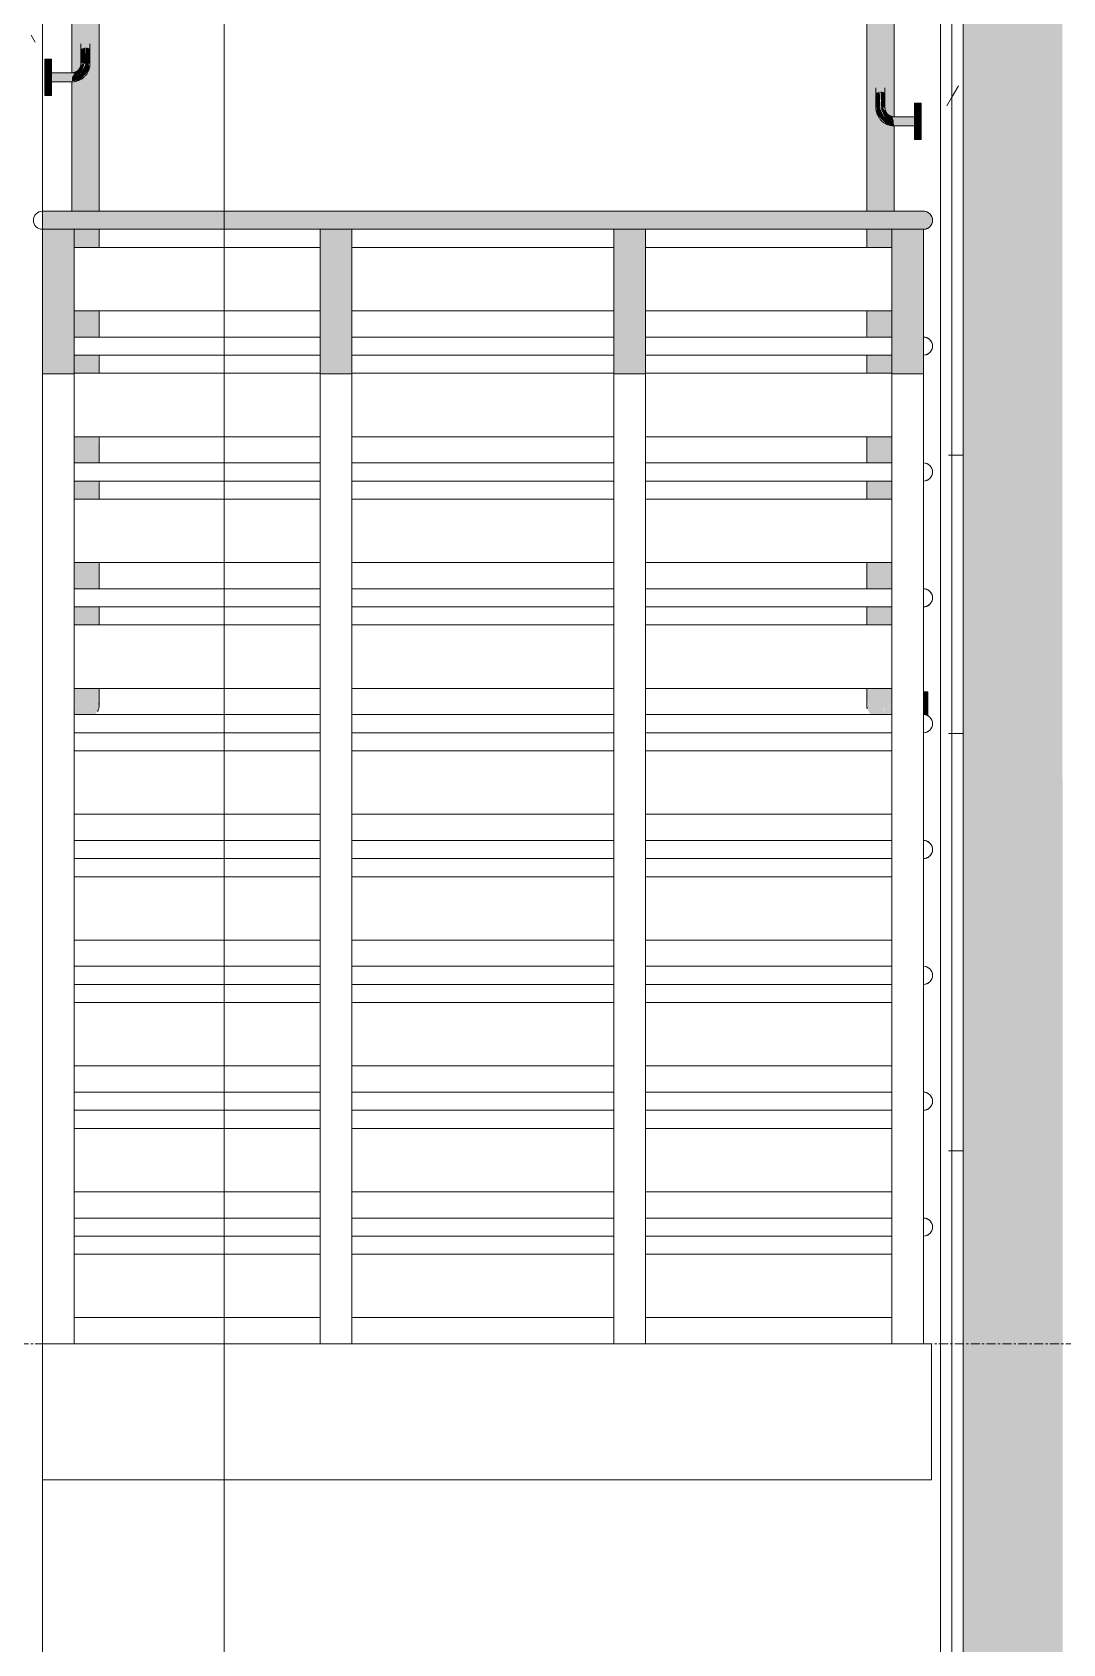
# Model space of a CAD drawing. Header units: inches. Extents: x -4168 to 1483, y -300 to 637.
# Drawn here: x -424.6 to -367.7, y 119.4 to 208.4 of the extents above; entities that cross this region are included whole.
import ezdxf

# ---------------------------------------------------------------- set-up
doc = ezdxf.new("R2010")
doc.units = ezdxf.units.IN
doc.header["$MEASUREMENT"] = 0
doc.linetypes.add('Grid Line 1_2_', pattern=[0.875, 0.5, -0.125, 0.125, -0.125])
for name, color, linetype, lineweight in [('0-3', 55, 'Continuous', 9), ('0-5', 10, 'Continuous', 5), ('A-FLOR-8', 55, 'Continuous', 9), ('A-FLOR-HRAL-1', 55, 'Continuous', 9), ('A-FLOR-HRAL-2', 7, 'Continuous', 9), ('A-FLOR-HRAL-4', 41, 'Continuous', 9), ('A-FLOR-LEVL-1', 51, 'Grid Line 1_2_', 9), ('A-WALL-5', 7, 'Continuous', 9), ('A-WALL-PATT-2', 45, 'Continuous', 9), ('G-ANNO-SYMB', 111, 'Continuous', 9), ('I-WALL-3', 7, 'Continuous', 9), ('S-STRS-1', 21, 'Continuous', 5), ('S-STRS-2', 7, 'Continuous', 9), ('S-STRS-3', 55, 'Continuous', 9)]:
    doc.layers.add(name, color=color, linetype=linetype, lineweight=lineweight)
pattern_1 = [(0, (-10964.796, 146.633), (30.72, 7.68), [1.267, -21.773, 1.267, -21.773, -122.88]), (0, (-10964.796, 146.633), (30.72, 7.68), [-46.08, 1.267, -44.813, 1.267, -21.773, -53.76]), (0, (-10964.796, 146.633), (30.72, 7.68), [-115.2, 1.267, -14.093, 1.267, -37.133]), (120, (-10953.276, 150.473), (-22.01108, 22.7643), [1.267, -21.773, 1.267, -21.773, -122.88]), (120, (-10953.276, 150.473), (-22.01108, 22.7643), [-46.08, 1.267, -44.813, 1.267, -21.773, -53.76]), (120, (-10953.276, 150.473), (-22.01108, 22.7643), [-115.2, 1.267, -14.093, 1.267, -37.133]), (240, (-10949.436, 165.833), (-8.70892, -30.4443), [1.267, -21.773, 1.267, -21.773, -122.88]), (240, (-10949.436, 165.833), (-8.70892, -30.4443), [-46.08, 1.267, -44.813, 1.267, -21.773, -53.76]), (240, (-10949.436, 165.833), (-8.70892, -30.4443), [-115.2, 1.267, -14.093, 1.267, -37.133])]

# ---------------------------------------------------------------- blocks, each defined once
blk = doc.blocks.new('Railing - Handrail - Bracket-2694468-BUILDING SECTION - EAST_WEST AT RAMP - LOOKING SOUTH')
at = {"layer": 'A-FLOR-HRAL-2'}
for points in [[(-11486.317, 206.668), (-11486.252, 206.668), (-11486.277, 207.554), (-11486.484, 207.494), (-11486.502, 207.448), (-11486.468, 206.668), (-11486.34, 206.668)], [(-11486.187, 206.668), (-11486.002, 206.668), (-11486.035, 207.513), (-11486.187, 207.553), (-11486.252, 207.556), (-11486.252, 206.668), (-11486.205, 206.668)], [(-11488.502, 205.918), (-11488.127, 205.918), (-11488.127, 206.918), (-11488.502, 206.884), (-11488.502, 206.177)], [(-11487.002, 205.918), (-11486.468, 206.146), (-11486.299, 206.668), (-11486.446, 206.642), (-11486.741, 206.242), (-11486.909, 206.122), (-11486.901, 206.083), (-11486.991, 205.936)], [(-11487.002, 205.702), (-11486.653, 205.741), (-11486.468, 205.851), (-11486.09, 206.259), (-11486.034, 206.454), (-11486.075, 206.668), (-11486.252, 206.668), (-11486.483, 206.133), (-11487.002, 205.918), (-11487.002, 205.703)], [(-11488.127, 204.918), (-11488.127, 205.918), (-11488.502, 205.918), (-11488.502, 204.918)], [(-11487.724, 205.918), (-11487.002, 205.918), (-11487.002, 206.168), (-11488.127, 206.135), (-11488.127, 205.918)], [(-11487.002, 205.668), (-11487.002, 205.918), (-11488.127, 205.918), (-11488.127, 205.668)]]:
    blk.add_hatch(color=256, dxfattribs=at).paths.add_polyline_path(points, flags=0)
at = {"layer": 'A-FLOR-HRAL-1'}
for p, q in [((-11486.502, 207.764), (-11486.502, 206.668)), ((-11486.002, 206.668), (-11486.002, 207.764)), ((-11488.127, 206.918), (-11488.502, 206.918)), ((-11488.502, 205.918), (-11488.502, 206.918)), ((-11488.127, 206.918), (-11488.127, 205.918)), ((-11488.502, 204.918), (-11488.502, 205.918)), ((-11487.002, 206.168), (-11488.127, 206.168)), ((-11488.127, 205.918), (-11488.127, 204.918)), ((-11488.127, 205.668), (-11487.002, 205.668)), ((-11488.502, 204.918), (-11488.127, 204.918))]:
    blk.add_line(p, q, dxfattribs=at)
at = {"layer": 'A-FLOR-HRAL-1', "flags": 128}
for points in [[(-11486.502, 206.668), (-11486.502, 206.648), (-11486.503, 206.628), (-11486.505, 206.609), (-11486.508, 206.589), (-11486.512, 206.569), (-11486.516, 206.55), (-11486.521, 206.53), (-11486.527, 206.511), (-11486.534, 206.492), (-11486.541, 206.474), (-11486.55, 206.455), (-11486.558, 206.438), (-11486.568, 206.42), (-11486.578, 206.403), (-11486.589, 206.386), (-11486.601, 206.37), (-11486.613, 206.354), (-11486.626, 206.339), (-11486.639, 206.324), (-11486.654, 206.31), (-11486.668, 206.296), (-11486.683, 206.283), (-11486.699, 206.271), (-11486.715, 206.259), (-11486.732, 206.248), (-11486.749, 206.237), (-11486.766, 206.227), (-11486.784, 206.218), (-11486.802, 206.21), (-11486.821, 206.202), (-11486.839, 206.196), (-11486.859, 206.189), (-11486.878, 206.184), (-11486.897, 206.179), (-11486.917, 206.176), (-11486.937, 206.173), (-11486.957, 206.17), (-11486.977, 206.169), (-11486.996, 206.168), (-11487.002, 206.168)], [(-11487.002, 205.668), (-11486.962, 205.669), (-11486.922, 205.672), (-11486.882, 205.676), (-11486.843, 205.681), (-11486.803, 205.688), (-11486.764, 205.697), (-11486.726, 205.707), (-11486.687, 205.719), (-11486.65, 205.733), (-11486.612, 205.747), (-11486.576, 205.764), (-11486.54, 205.781), (-11486.505, 205.801), (-11486.471, 205.821), (-11486.437, 205.843), (-11486.405, 205.866), (-11486.373, 205.891), (-11486.343, 205.917), (-11486.313, 205.944), (-11486.285, 205.972), (-11486.257, 206.001), (-11486.231, 206.031), (-11486.206, 206.063), (-11486.183, 206.095), (-11486.16, 206.128), (-11486.139, 206.162), (-11486.12, 206.197), (-11486.102, 206.233), (-11486.085, 206.269), (-11486.07, 206.306), (-11486.056, 206.344), (-11486.044, 206.382), (-11486.033, 206.42), (-11486.024, 206.459), (-11486.016, 206.498), (-11486.01, 206.538), (-11486.006, 206.578), (-11486.003, 206.618), (-11486.002, 206.658), (-11486.002, 206.668)]]:
    blk.add_lwpolyline(points, dxfattribs=at)
blk = doc.blocks.new('Railing - Railing-2687277-BUILDING SECTION - EAST_WEST AT RAMP - LOOKING SOUTH')
at = {"layer": 'A-FLOR-HRAL-4'}
h = blk.add_hatch(color=256, dxfattribs=at)
h.paths.add_polyline_path([(-11486.252, 171.041), (-11485.877, 171.126), (-11485.691, 171.261), (-11485.588, 171.388), (-11485.524, 171.535), (-11485.502, 171.675), (-11485.528, 172.184), (-11486.877, 172.184), (-11486.877, 171.331), (-11486.678, 171.159), (-11486.569, 171.105), (-11486.446, 171.062)], flags=0)
h.paths.add_polyline_path([(-11485.873, 175.684), (-11485.502, 175.684), (-11485.532, 176.684), (-11486.877, 176.684), (-11486.877, 175.684), (-11485.877, 175.684)], flags=0)
h.paths.add_polyline_path([(-11485.601, 177.684), (-11485.502, 177.684), (-11485.534, 179.132), (-11486.877, 179.132), (-11486.877, 177.684), (-11485.602, 177.684)], flags=0)
h.paths.add_polyline_path([(-11486.267, 182.632), (-11485.502, 182.632), (-11485.538, 183.632), (-11486.877, 183.632), (-11486.877, 182.632), (-11486.428, 182.632)], flags=0)
h.paths.add_polyline_path([(-11486.877, 184.632), (-11485.502, 184.632), (-11485.54, 186.079), (-11486.877, 186.079), (-11486.877, 186.031)], flags=0)
h.paths.add_polyline_path([(-11486.418, 189.579), (-11485.502, 189.579), (-11485.544, 190.579), (-11486.877, 190.579), (-11486.877, 189.579), (-11486.446, 189.579)], flags=0)
h.paths.add_polyline_path([(-11486.877, 191.579), (-11485.502, 191.579), (-11485.527, 193.026), (-11486.877, 193.026), (-11486.877, 192.013)], flags=0)
h.paths.add_polyline_path([(-11486.096, 196.526), (-11485.502, 196.526), (-11485.527, 197.526), (-11486.877, 197.526), (-11486.869, 196.526), (-11486.218, 196.526)], flags=0)
h.paths.add_polyline_path([(-11487.002, 206.16), (-11486.976, 205.96), (-11486.916, 206.125), (-11486.991, 206.155)], flags=0)
h.paths.add_polyline_path([(-11487.002, 198.526), (-11485.502, 198.526), (-11485.524, 239.995), (-11485.602, 239.77), (-11485.722, 239.587), (-11485.877, 239.446), (-11486.058, 239.357), (-11486.252, 239.327), (-11486.446, 239.357), (-11486.627, 239.446), (-11486.782, 239.587), (-11486.901, 239.77), (-11486.941, 239.874), (-11486.98, 239.995), (-11487.002, 239.795), (-11486.976, 206.165), (-11486.729, 206.248), (-11486.627, 206.309), (-11486.483, 206.668), (-11486.502, 206.668), (-11486.468, 207.513), (-11486.317, 207.553), (-11486.019, 207.494), (-11486.002, 207.448), (-11486.035, 206.449), (-11486.127, 206.219), (-11486.572, 205.77), (-11486.857, 205.703), (-11487.002, 205.668), (-11487.002, 203.979)], flags=0)
h = blk.add_hatch(color=256, dxfattribs=at)
h.paths.add_polyline_path([(-11485.831, 170.737), (-11485.691, 170.76), (-11485.588, 170.941), (-11485.507, 171.511), (-11485.527, 171.511), (-11485.691, 171.261), (-11485.826, 171.159), (-11485.986, 171.088), (-11486.252, 171.041), (-11486.446, 171.041), (-11486.446, 170.737), (-11485.877, 170.737)], flags=0)
h.paths.add_polyline_path([(-11486.518, 170.737), (-11486.446, 170.737), (-11486.446, 171.062), (-11486.782, 171.227), (-11486.877, 171.331), (-11486.842, 170.798), (-11486.75, 170.737), (-11486.553, 170.737)], flags=0)
blk.add_hatch(color=256, dxfattribs=at).paths.add_polyline_path([(-11486.795, 170.737), (-11486.877, 170.843), (-11486.842, 170.747), (-11486.82, 170.737)], flags=0)
at = {"layer": 'A-FLOR-HRAL-1'}
for p, q in [((-11487.002, 240.208), (-11487.002, 206.16)), ((-11485.502, 198.526), (-11485.502, 240.208)), ((-11487.002, 205.677), (-11487.002, 198.526)), ((-11485.502, 196.526), (-11485.502, 197.526)), ((-11485.502, 191.579), (-11485.502, 193.026)), ((-11485.502, 189.579), (-11485.502, 190.579)), ((-11485.502, 184.632), (-11485.502, 186.079)), ((-11485.502, 182.632), (-11485.502, 183.632)), ((-11485.502, 177.684), (-11485.502, 179.132)), ((-11485.502, 175.684), (-11485.502, 176.684)), ((-11485.502, 171.675), (-11485.502, 172.184))]:
    blk.add_line(p, q, dxfattribs=at)
at = {"layer": 'A-FLOR-HRAL-1', "flags": 128}
for points in [[(-11485.502, 171.25), (-11485.502, 171.22), (-11485.504, 171.19), (-11485.507, 171.16), (-11485.511, 171.131), (-11485.517, 171.101), (-11485.523, 171.072), (-11485.531, 171.043), (-11485.54, 171.014), (-11485.55, 170.986), (-11485.561, 170.958), (-11485.573, 170.931), (-11485.587, 170.904)], [(-11485.508, 171.348), (-11485.505, 171.318), (-11485.503, 171.288), (-11485.502, 171.258), (-11485.502, 171.25)], [(-11485.502, 171.25), (-11485.502, 171.252), (-11485.502, 171.259), (-11485.502, 171.27), (-11485.502, 171.285), (-11485.502, 171.305), (-11485.502, 171.329), (-11485.502, 171.357), (-11485.502, 171.39), (-11485.502, 171.426), (-11485.502, 171.467), (-11485.502, 171.512), (-11485.502, 171.561), (-11485.502, 171.613), (-11485.502, 171.67), (-11485.502, 171.675)]]:
    blk.add_lwpolyline(points, dxfattribs=at)
blk.add_blockref('Railing - Handrail - Bracket-2694468-BUILDING SECTION - EAST_WEST AT RAMP - LOOKING SOUTH', (0, 0))
blk = doc.blocks.new('Railing - Handrail - Bracket-2694466-BUILDING SECTION - EAST_WEST AT RAMP - LOOKING SOUTH')
at = {"layer": 'A-FLOR-HRAL-2'}
for points in [[(-11442.442, 204.237), (-11442.377, 204.237), (-11442.416, 205.121), (-11442.609, 205.063), (-11442.627, 205.016), (-11442.593, 204.237), (-11442.502, 204.237)], [(-11442.135, 204.237), (-11442.127, 204.237), (-11442.16, 205.082), (-11442.312, 205.122), (-11442.377, 205.124), (-11442.333, 204.237), (-11442.148, 204.237)], [(-11441.627, 203.27), (-11441.652, 203.497), (-11442.157, 203.707), (-11442.421, 204.237), (-11442.593, 204.237), (-11442.571, 203.939), (-11442.521, 203.808), (-11442.053, 203.337), (-11441.769, 203.271), (-11441.637, 203.27)], [(-11441.627, 203.487), (-11441.713, 203.693), (-11441.681, 203.738), (-11441.896, 203.815), (-11442.002, 203.878), (-11442.233, 204.237), (-11442.377, 204.237), (-11442.148, 203.703), (-11441.637, 203.491)], [(-11440.502, 203.487), (-11440.516, 203.737), (-11441.627, 203.703), (-11441.627, 203.487), (-11440.904, 203.487)], [(-11440.127, 203.487), (-11440.127, 204.487), (-11440.502, 204.453), (-11440.502, 203.487)], [(-11440.502, 203.237), (-11440.502, 203.487), (-11441.627, 203.487), (-11441.627, 203.237)], [(-11440.127, 202.487), (-11440.127, 203.487), (-11440.502, 203.487), (-11440.502, 202.487)]]:
    blk.add_hatch(color=256, dxfattribs=at).paths.add_polyline_path(points, flags=0)
at = {"layer": 'A-FLOR-HRAL-1'}
for p, q in [((-11442.627, 204.237), (-11442.627, 205.332)), ((-11442.127, 205.332), (-11442.127, 204.237)), ((-11441.627, 203.737), (-11440.502, 203.737)), ((-11440.502, 204.487), (-11440.127, 204.487)), ((-11440.502, 204.487), (-11440.502, 203.487)), ((-11440.127, 203.487), (-11440.127, 204.487)), ((-11440.502, 203.237), (-11441.627, 203.237)), ((-11440.502, 203.487), (-11440.502, 202.487)), ((-11440.127, 202.487), (-11440.127, 203.487)), ((-11440.127, 202.487), (-11440.502, 202.487))]:
    blk.add_line(p, q, dxfattribs=at)
at = {"layer": 'A-FLOR-HRAL-1', "flags": 128}
for points in [[(-11441.627, 203.237), (-11441.667, 203.238), (-11441.707, 203.24), (-11441.747, 203.244), (-11441.786, 203.25), (-11441.826, 203.257), (-11441.865, 203.266), (-11441.903, 203.276), (-11441.941, 203.288), (-11441.979, 203.301), (-11442.016, 203.316), (-11442.053, 203.332), (-11442.089, 203.35), (-11442.124, 203.369), (-11442.158, 203.39), (-11442.192, 203.412), (-11442.224, 203.435), (-11442.256, 203.459), (-11442.286, 203.485), (-11442.316, 203.512), (-11442.344, 203.54), (-11442.372, 203.569), (-11442.398, 203.6), (-11442.422, 203.631), (-11442.446, 203.663), (-11442.468, 203.697), (-11442.489, 203.731), (-11442.509, 203.766), (-11442.527, 203.801), (-11442.544, 203.838), (-11442.559, 203.874), (-11442.573, 203.912), (-11442.585, 203.95), (-11442.596, 203.989), (-11442.605, 204.028), (-11442.612, 204.067), (-11442.618, 204.106), (-11442.623, 204.146), (-11442.626, 204.186), (-11442.627, 204.226), (-11442.627, 204.237)], [(-11442.127, 204.237), (-11442.126, 204.217), (-11442.125, 204.197), (-11442.123, 204.177), (-11442.121, 204.157), (-11442.117, 204.138), (-11442.113, 204.118), (-11442.107, 204.099), (-11442.102, 204.08), (-11442.095, 204.061), (-11442.087, 204.042), (-11442.079, 204.024), (-11442.07, 204.006), (-11442.061, 203.988), (-11442.051, 203.971), (-11442.04, 203.955), (-11442.028, 203.938), (-11442.016, 203.922), (-11442.003, 203.907), (-11441.989, 203.892), (-11441.975, 203.878), (-11441.961, 203.865), (-11441.945, 203.851), (-11441.93, 203.839), (-11441.914, 203.827), (-11441.897, 203.816), (-11441.88, 203.806), (-11441.863, 203.796), (-11441.845, 203.787), (-11441.827, 203.778), (-11441.808, 203.771), (-11441.789, 203.764), (-11441.77, 203.758), (-11441.751, 203.752), (-11441.732, 203.748), (-11441.712, 203.744), (-11441.692, 203.741), (-11441.672, 203.739), (-11441.652, 203.737), (-11441.632, 203.737), (-11441.627, 203.737)]]:
    blk.add_lwpolyline(points, dxfattribs=at)
blk = doc.blocks.new('Railing - Handrail - Bracket-2694477-BUILDING SECTION - EAST_WEST AT RAMP - LOOKING SOUTH')
at = {"layer": 'A-FLOR-HRAL-2'}
for points in [[(-11442.461, 234.553), (-11442.377, 234.553), (-11442.416, 235.439), (-11442.609, 235.381), (-11442.627, 235.331), (-11442.593, 234.553), (-11442.475, 234.553)], [(-11442.183, 234.553), (-11442.127, 234.553), (-11442.16, 235.4), (-11442.312, 235.437), (-11442.377, 235.443), (-11442.377, 234.553), (-11442.2, 234.553)], [(-11441.627, 233.586), (-11441.652, 233.813), (-11442.16, 234.03), (-11442.377, 234.553), (-11442.593, 234.553), (-11442.554, 234.194), (-11442.475, 234.075), (-11442.086, 233.664), (-11441.808, 233.587), (-11441.647, 233.586)], [(-11441.627, 233.803), (-11441.708, 234.011), (-11441.652, 234.049), (-11441.892, 234.128), (-11442.002, 234.194), (-11442.207, 234.553), (-11442.377, 234.553), (-11442.102, 234), (-11441.647, 233.811)], [(-11441.627, 233.803), (-11440.502, 233.803), (-11440.516, 234.053), (-11441.627, 234.019), (-11441.627, 233.867)], [(-11440.127, 233.803), (-11440.127, 234.803), (-11440.502, 234.769), (-11440.502, 233.803)], [(-11440.502, 233.553), (-11440.502, 233.803), (-11441.627, 233.803), (-11441.627, 233.553)], [(-11440.127, 232.803), (-11440.127, 233.803), (-11440.502, 233.803), (-11440.502, 232.803)]]:
    blk.add_hatch(color=256, dxfattribs=at).paths.add_polyline_path(points, flags=0)
at = {"layer": 'A-FLOR-HRAL-1'}
for p, q in [((-11442.627, 234.553), (-11442.627, 235.645)), ((-11442.127, 235.645), (-11442.127, 234.553)), ((-11441.627, 234.053), (-11440.502, 234.053)), ((-11440.502, 234.803), (-11440.127, 234.803)), ((-11440.502, 234.803), (-11440.502, 233.803)), ((-11440.127, 233.803), (-11440.127, 234.803)), ((-11440.502, 233.553), (-11441.627, 233.553)), ((-11440.502, 233.803), (-11440.502, 232.803)), ((-11440.127, 232.803), (-11440.127, 233.803)), ((-11440.127, 232.803), (-11440.502, 232.803))]:
    blk.add_line(p, q, dxfattribs=at)
at = {"layer": 'A-FLOR-HRAL-1', "flags": 128}
for points in [[(-11441.627, 233.553), (-11441.667, 233.553), (-11441.707, 233.556), (-11441.747, 233.56), (-11441.786, 233.565), (-11441.826, 233.573), (-11441.865, 233.581), (-11441.903, 233.592), (-11441.941, 233.603), (-11441.979, 233.617), (-11442.016, 233.632), (-11442.053, 233.648), (-11442.089, 233.666), (-11442.124, 233.685), (-11442.158, 233.705), (-11442.192, 233.727), (-11442.224, 233.751), (-11442.256, 233.775), (-11442.286, 233.801), (-11442.316, 233.828), (-11442.344, 233.856), (-11442.372, 233.885), (-11442.398, 233.915), (-11442.422, 233.947), (-11442.446, 233.979), (-11442.468, 234.012), (-11442.489, 234.046), (-11442.509, 234.081), (-11442.527, 234.117), (-11442.544, 234.153), (-11442.559, 234.19), (-11442.573, 234.228), (-11442.585, 234.266), (-11442.596, 234.304), (-11442.605, 234.343), (-11442.612, 234.383), (-11442.618, 234.422), (-11442.623, 234.462), (-11442.626, 234.502), (-11442.627, 234.542), (-11442.627, 234.553)], [(-11442.127, 234.553), (-11442.126, 234.533), (-11442.125, 234.513), (-11442.123, 234.493), (-11442.121, 234.473), (-11442.117, 234.453), (-11442.113, 234.434), (-11442.107, 234.414), (-11442.102, 234.395), (-11442.095, 234.376), (-11442.087, 234.358), (-11442.079, 234.34), (-11442.07, 234.322), (-11442.061, 234.304), (-11442.051, 234.287), (-11442.04, 234.27), (-11442.028, 234.254), (-11442.016, 234.238), (-11442.003, 234.223), (-11441.989, 234.208), (-11441.975, 234.194), (-11441.961, 234.18), (-11441.945, 234.167), (-11441.93, 234.155), (-11441.914, 234.143), (-11441.897, 234.132), (-11441.88, 234.121), (-11441.863, 234.112), (-11441.845, 234.103), (-11441.827, 234.094), (-11441.808, 234.087), (-11441.789, 234.08), (-11441.77, 234.074), (-11441.751, 234.068), (-11441.732, 234.064), (-11441.712, 234.06), (-11441.692, 234.057), (-11441.672, 234.055), (-11441.652, 234.053), (-11441.632, 234.053), (-11441.627, 234.053)]]:
    blk.add_lwpolyline(points, dxfattribs=at)
blk = doc.blocks.new('Railing - Railing-2658753-BUILDING SECTION - EAST_WEST AT RAMP - LOOKING SOUTH')
at = {"layer": 'A-FLOR-HRAL-4'}
for points in [[(-11442.467, 239.327), (-11442.183, 239.357), (-11442.002, 239.446), (-11441.847, 239.587), (-11441.727, 239.77), (-11441.652, 239.984), (-11441.649, 239.995), (-11441.649, 240.42), (-11441.713, 240.62), (-11441.816, 240.796), (-11441.951, 240.938), (-11442.111, 241.037), (-11442.286, 241.088), (-11442.467, 241.088), (-11442.643, 241.037), (-11442.803, 240.938), (-11442.938, 240.796), (-11443.101, 240.432), (-11443.105, 240.42), (-11443.105, 239.995), (-11443.026, 239.77), (-11442.907, 239.587), (-11442.752, 239.446), (-11442.571, 239.357)], [(-11439.752, 171.25), (-11439.752, 172), (-11440.002, 171.974), (-11440.002, 171.25)], [(-11439.752, 170.65), (-11439.752, 171.25), (-11440.002, 171.25), (-11440.002, 170.737), (-11439.842, 170.702)], [(-11441.824, 170.737), (-11441.752, 170.766), (-11441.793, 170.79), (-11441.833, 170.737)]]:
    blk.add_hatch(color=256, dxfattribs=at).paths.add_polyline_path(points, flags=0)
h = blk.add_hatch(color=256, dxfattribs=at)
h.paths.add_polyline_path([(-11442.377, 171.041), (-11442.002, 171.126), (-11441.752, 171.331), (-11441.752, 172.184), (-11443.127, 172.184), (-11443.101, 171.511), (-11442.938, 171.261), (-11442.803, 171.159), (-11442.752, 171.126), (-11442.571, 171.062)], flags=0)
h.paths.add_polyline_path([(-11442.938, 175.684), (-11441.752, 175.684), (-11441.752, 176.684), (-11443.127, 176.684), (-11443.098, 175.684), (-11443.021, 175.684)], flags=0)
h.paths.add_polyline_path([(-11442.377, 177.684), (-11441.752, 177.684), (-11441.752, 179.132), (-11443.127, 179.132), (-11443.096, 177.684), (-11442.386, 177.684)], flags=0)
h.paths.add_polyline_path([(-11441.752, 182.632), (-11441.752, 183.632), (-11443.127, 183.632), (-11443.092, 182.632), (-11441.816, 182.632)], flags=0)
h.paths.add_polyline_path([(-11441.752, 184.632), (-11441.752, 186.079), (-11443.127, 186.079), (-11443.09, 184.632), (-11441.816, 184.632)], flags=0)
h.paths.add_polyline_path([(-11442.352, 189.579), (-11441.752, 189.579), (-11441.752, 190.579), (-11443.127, 190.579), (-11443.085, 189.579), (-11442.377, 189.579)], flags=0)
h.paths.add_polyline_path([(-11443.031, 191.579), (-11441.752, 191.579), (-11441.755, 193.026), (-11443.127, 193.026), (-11443.084, 191.579), (-11443.041, 191.579)], flags=0)
h.paths.add_polyline_path([(-11442.042, 196.526), (-11441.752, 196.526), (-11441.761, 197.526), (-11443.127, 197.526), (-11443.101, 196.526), (-11442.156, 196.526)], flags=0)
h.paths.add_polyline_path([(-11441.627, 203.728), (-11441.727, 203.652), (-11441.627, 203.552), (-11441.627, 203.703)], flags=0)
h.paths.add_polyline_path([(-11441.627, 234.044), (-11441.727, 233.968), (-11441.627, 233.867), (-11441.627, 234.019)], flags=0)
h.paths.add_polyline_path([(-11442.529, 198.526), (-11441.627, 198.526), (-11441.652, 203.27), (-11441.978, 203.311), (-11442.149, 203.409), (-11442.539, 203.827), (-11442.595, 204.022), (-11442.554, 205.103), (-11442.312, 205.122), (-11442.147, 205.065), (-11442.127, 205.016), (-11442.16, 204.237), (-11442.183, 204.211), (-11441.888, 203.811), (-11441.627, 203.737), (-11441.652, 233.586), (-11441.955, 233.618), (-11442.117, 233.694), (-11442.539, 234.143), (-11442.595, 234.338), (-11442.554, 235.421), (-11442.281, 235.431), (-11442.16, 235.4), (-11442.127, 235.331), (-11442.16, 234.553), (-11442.183, 234.526), (-11441.888, 234.126), (-11441.627, 234.053), (-11441.649, 239.995), (-11441.727, 239.77), (-11441.847, 239.587), (-11442.002, 239.446), (-11442.207, 239.35), (-11442.377, 239.327), (-11442.571, 239.357), (-11442.752, 239.446), (-11442.907, 239.587), (-11443.026, 239.77), (-11443.066, 239.874), (-11443.105, 239.995), (-11443.127, 239.795), (-11443.101, 198.526), (-11442.539, 198.526)], flags=0)
h = blk.add_hatch(color=256, dxfattribs=at)
h.paths.add_polyline_path([(-11442.467, 170.737), (-11442.183, 170.737), (-11442.207, 171.06), (-11442.571, 171.041), (-11442.571, 170.737), (-11442.495, 170.737)], flags=0)
h.paths.add_polyline_path([(-11442.752, 170.737), (-11442.571, 170.737), (-11442.571, 171.062), (-11442.752, 171.126), (-11442.752, 171.062)], flags=0)
h.paths.add_polyline_path([(-11442.82, 170.737), (-11442.752, 170.737), (-11442.752, 171.126), (-11442.967, 171.293), (-11443.066, 171.438), (-11443.101, 171.511), (-11443.066, 170.97), (-11442.938, 170.76), (-11442.886, 170.737), (-11442.828, 170.737)], flags=0)
h.paths.add_polyline_path([(-11442.183, 170.737), (-11441.811, 170.766), (-11441.752, 170.913), (-11441.787, 171.292), (-11441.951, 171.159), (-11442.149, 171.074), (-11442.183, 171.062)], flags=0)
at = {"layer": 'A-FLOR-HRAL-1'}
for p, q in [((-11443.127, 240.208), (-11443.127, 198.526)), ((-11441.627, 234.044), (-11441.627, 240.208)), ((-11441.627, 203.728), (-11441.627, 233.561)), ((-11441.627, 198.526), (-11441.627, 203.245)), ((-11443.127, 197.526), (-11443.127, 196.526)), ((-11443.127, 193.026), (-11443.127, 191.579)), ((-11443.127, 190.579), (-11443.127, 189.579)), ((-11443.127, 186.079), (-11443.127, 184.632)), ((-11443.127, 183.632), (-11443.127, 182.632)), ((-11443.127, 179.132), (-11443.127, 177.684)), ((-11443.127, 176.684), (-11443.127, 175.684)), ((-11443.127, 172.184), (-11443.127, 171.675)), ((-11439.752, 172), (-11440.002, 172)), ((-11439.752, 172), (-11439.752, 171.25)), ((-11439.752, 171.25), (-11439.752, 170.645))]:
    blk.add_line(p, q, dxfattribs=at)
at = {"layer": 'A-FLOR-HRAL-1', "flags": 128}
for points in [[(-11443.127, 171.675), (-11443.127, 171.618), (-11443.127, 171.565), (-11443.127, 171.516), (-11443.127, 171.471), (-11443.127, 171.43), (-11443.127, 171.392), (-11443.127, 171.36), (-11443.127, 171.331), (-11443.127, 171.307), (-11443.127, 171.287), (-11443.127, 171.271), (-11443.127, 171.26), (-11443.127, 171.253), (-11443.127, 171.25)], [(-11443.127, 171.25), (-11443.126, 171.28), (-11443.124, 171.31), (-11443.122, 171.34)], [(-11443.103, 171.064), (-11443.11, 171.093), (-11443.116, 171.123), (-11443.12, 171.152), (-11443.124, 171.182), (-11443.126, 171.212), (-11443.127, 171.242), (-11443.127, 171.25)]]:
    blk.add_lwpolyline(points, dxfattribs=at)
at = {"layer": 'A-FLOR-HRAL-2', "flags": 128}
for points in [[(-11441.627, 240.208), (-11441.649, 240.42), (-11441.713, 240.62), (-11441.816, 240.796), (-11441.951, 240.938), (-11442.111, 241.037), (-11442.286, 241.088), (-11442.467, 241.088), (-11442.643, 241.037), (-11442.803, 240.938), (-11442.938, 240.796), (-11443.041, 240.62), (-11443.105, 240.42), (-11443.127, 240.208)], [(-11443.127, 240.208), (-11443.105, 239.995), (-11443.041, 239.795), (-11442.938, 239.619), (-11442.803, 239.478), (-11442.643, 239.378), (-11442.467, 239.327), (-11442.286, 239.327), (-11442.111, 239.378), (-11441.951, 239.478), (-11441.816, 239.619), (-11441.713, 239.795), (-11441.649, 239.995), (-11441.627, 240.208)]]:
    blk.add_lwpolyline(points, dxfattribs=at)
for name in ['Railing - Handrail - Bracket-2694477-BUILDING SECTION - EAST_WEST AT RAMP - LOOKING SOUTH', 'Railing - Handrail - Bracket-2694466-BUILDING SECTION - EAST_WEST AT RAMP - LOOKING SOUTH']:
    blk.add_blockref(name, (0, 0))
blk = doc.blocks.new('CTR - 1st Phase -Stairs _ Elevators_rvt-2-BUILDING SECTION - EAST_WEST AT RAMP - LOOKING SOUTH')
at = {"layer": 'A-WALL-PATT-2'}
h = blk.add_hatch(dxfattribs=at)
h.set_pattern_fill('FP_24', color=256, style=0, pattern_type=2)
h.set_pattern_definition(pattern_1)
h.paths.add_polyline_path([(-11488.627, 0), (-11488.627, 399.752), (-11489.252, 399.752), (-11489.252, 0)], flags=0)
h = blk.add_hatch(dxfattribs=at)
h.set_pattern_fill('FP_24', color=256, style=0, pattern_type=2)
h.set_pattern_definition(pattern_1)
h.paths.add_polyline_path([(-11438.439, -3), (-11438.439, 399.752), (-11439.064, 399.752), (-11439.064, -3), (-11438.989, -3)], flags=0)
h = blk.add_hatch(dxfattribs=at)
h.set_pattern_fill('FP_24', color=256, style=0, pattern_type=2)
h.set_pattern_definition(pattern_1)
h.paths.add_polyline_path([(-11438.439, -3), (-11437.814, -3), (-11437.814, 399.752), (-11438.439, 399.752), (-11438.439, 0)], flags=0)
h = blk.add_hatch(dxfattribs=at)
h.set_pattern_fill('FP_20', color=256, style=0, pattern_type=2)
h.set_pattern_definition([(161.57, (-10964.316, 147.113), (-3.8399538, -1.54e-05), [0, -27.322, 3.034, 0]), (18.43, (-10965.276, 147.113), (-3.8399538, 1.54e-05), [0, -27.322, 3.034, 0]), (108.43, (-10964.316, 147.113), (1.919622, -9.6005246), [9.106, -21.25]), (71.57, (-10965.276, 147.113), (1.919622, 9.6005246), [9.106, -21.25])])
h.paths.add_polyline_path([(-11437.814, -3), (-11432.314, -3), (-11432.349, 399.752), (-11437.814, 399.752), (-11437.814, 0)], flags=0)
at = {"layer": 'S-STRS-1'}
for points in [[(-11471.781, 197.526), (-11440.002, 197.526), (-11439.648, 197.673), (-11439.502, 198.026), (-11439.648, 198.38), (-11440.002, 198.526), (-11488.627, 198.526), (-11488.627, 197.526)], [(-11486.877, 189.547), (-11486.877, 197.526), (-11488.627, 197.526), (-11488.627, 189.547)], [(-11471.781, 189.547), (-11471.544, 189.579), (-11471.544, 197.526), (-11473.294, 197.526), (-11473.294, 189.547)], [(-11457.085, 189.547), (-11455.335, 189.579), (-11455.335, 197.526), (-11457.085, 197.526), (-11457.085, 189.579)], [(-11440.002, 189.547), (-11440.002, 197.526), (-11441.752, 197.526), (-11441.752, 189.547)]]:
    blk.add_hatch(color=256, dxfattribs=at).paths.add_polyline_path(points, flags=0)
at = {"layer": 'A-FLOR-8'}
for p, q in [((-11486.877, 136), (-11473.294, 136)), ((-11471.544, 136), (-11457.085, 136)), ((-11455.335, 136), (-11441.752, 136)), ((-11440.002, 136), (-11439.564, 136)), ((-11439.564, 136), (-11439.564, 128.5)), ((-11439.564, 128.5), (-11488.627, 128.5))]:
    blk.add_line(p, q, dxfattribs=at)
at = {"layer": 'A-WALL-5'}
for p, q in [((-11438.439, 399.752), (-11438.439, -3)), ((-11437.814, 399.752), (-11437.814, -3))]:
    blk.add_line(p, q, dxfattribs=at)
at = {"layer": 'I-WALL-3'}
for p, q in [((-11488.627, 0), (-11488.627, 399.752)), ((-11439.064, 399.752), (-11439.064, -3))]:
    blk.add_line(p, q, dxfattribs=at)
at = {"layer": 'S-STRS-2'}
for p, q in [((-11440.002, 198.526), (-11488.627, 198.526)), ((-11486.877, 197.526), (-11488.627, 197.526)), ((-11488.627, 197.526), (-11488.627, 189.547)), ((-11488.627, 197.526), (-11440.002, 197.526)), ((-11486.877, 189.547), (-11486.877, 197.526)), ((-11471.544, 197.526), (-11473.294, 197.526)), ((-11473.294, 197.526), (-11473.294, 189.547)), ((-11471.544, 189.547), (-11471.544, 197.526)), ((-11455.335, 197.526), (-11457.085, 197.526)), ((-11457.085, 197.526), (-11457.085, 189.547)), ((-11455.335, 189.547), (-11455.335, 197.526)), ((-11440.002, 197.526), (-11441.752, 197.526)), ((-11441.752, 197.526), (-11441.752, 189.547)), ((-11440.002, 189.547), (-11440.002, 197.526)), ((-11488.627, 189.547), (-11486.877, 189.547)), ((-11473.294, 189.547), (-11471.544, 189.547)), ((-11457.085, 189.547), (-11455.335, 189.547)), ((-11441.752, 189.547), (-11440.002, 189.547))]:
    blk.add_line(p, q, dxfattribs=at)
for centre, start, end in [((-11488.627, 198.026), 90, 270), ((-11440.002, 198.026), 270, 90)]:
    blk.add_arc(centre, 0.5, start, end, dxfattribs=at)
at = {"layer": 'S-STRS-3'}
for p, q in [((-11486.877, 196.526), (-11473.294, 196.526)), ((-11471.544, 196.526), (-11457.085, 196.526)), ((-11455.335, 196.526), (-11441.752, 196.526)), ((-11473.294, 193.026), (-11486.877, 193.026)), ((-11457.085, 193.026), (-11471.544, 193.026)), ((-11441.752, 193.026), (-11455.335, 193.026)), ((-11486.877, 191.579), (-11473.294, 191.579)), ((-11471.544, 191.579), (-11457.085, 191.579)), ((-11455.335, 191.579), (-11441.752, 191.579)), ((-11473.294, 190.579), (-11486.877, 190.579)), ((-11457.085, 190.579), (-11471.544, 190.579)), ((-11441.752, 190.579), (-11455.335, 190.579)), ((-11486.877, 189.579), (-11473.294, 189.579)), ((-11486.877, 189.547), (-11486.877, 136)), ((-11473.294, 189.547), (-11473.294, 136)), ((-11471.544, 189.579), (-11457.085, 189.579)), ((-11471.544, 136), (-11471.544, 189.547)), ((-11457.085, 189.547), (-11457.085, 136)), ((-11455.335, 189.579), (-11441.752, 189.579)), ((-11455.335, 136), (-11455.335, 189.547)), ((-11441.752, 189.547), (-11441.752, 136)), ((-11440.002, 183.926), (-11440.002, 189.547)), ((-11473.294, 186.079), (-11486.877, 186.079)), ((-11457.085, 186.079), (-11471.544, 186.079)), ((-11441.752, 186.079), (-11455.335, 186.079)), ((-11486.877, 184.632), (-11473.294, 184.632)), ((-11471.544, 184.632), (-11457.085, 184.632)), ((-11455.335, 184.632), (-11441.752, 184.632)), ((-11473.294, 183.632), (-11486.877, 183.632)), ((-11457.085, 183.632), (-11471.544, 183.632)), ((-11441.752, 183.632), (-11455.335, 183.632)), ((-11440.002, 176.979), (-11440.002, 183.926)), ((-11486.877, 182.632), (-11473.294, 182.632)), ((-11471.544, 182.632), (-11457.085, 182.632)), ((-11455.335, 182.632), (-11441.752, 182.632)), ((-11473.294, 179.132), (-11486.877, 179.132)), ((-11457.085, 179.132), (-11471.544, 179.132)), ((-11441.752, 179.132), (-11455.335, 179.132)), ((-11486.877, 177.684), (-11473.294, 177.684)), ((-11471.544, 177.684), (-11457.085, 177.684)), ((-11455.335, 177.684), (-11441.752, 177.684)), ((-11473.294, 176.684), (-11486.877, 176.684)), ((-11457.085, 176.684), (-11471.544, 176.684)), ((-11441.752, 176.684), (-11455.335, 176.684)), ((-11440.002, 170.031), (-11440.002, 176.979)), ((-11486.877, 175.684), (-11473.294, 175.684)), ((-11471.544, 175.684), (-11457.085, 175.684)), ((-11455.335, 175.684), (-11441.752, 175.684)), ((-11473.294, 172.184), (-11486.877, 172.184)), ((-11457.085, 172.184), (-11471.544, 172.184)), ((-11441.752, 172.184), (-11455.335, 172.184)), ((-11486.877, 170.737), (-11473.294, 170.737)), ((-11471.544, 170.737), (-11457.085, 170.737)), ((-11455.335, 170.737), (-11441.752, 170.737)), ((-11440.002, 163.084), (-11440.002, 170.031)), ((-11473.294, 169.737), (-11486.877, 169.737)), ((-11457.085, 169.737), (-11471.544, 169.737)), ((-11441.752, 169.737), (-11455.335, 169.737)), ((-11486.877, 168.737), (-11473.294, 168.737)), ((-11471.544, 168.737), (-11457.085, 168.737)), ((-11455.335, 168.737), (-11441.752, 168.737)), ((-11473.294, 165.237), (-11486.877, 165.237)), ((-11457.085, 165.237), (-11471.544, 165.237)), ((-11441.752, 165.237), (-11455.335, 165.237)), ((-11486.877, 163.789), (-11473.294, 163.789)), ((-11471.544, 163.789), (-11457.085, 163.789)), ((-11455.335, 163.789), (-11441.752, 163.789)), ((-11440.002, 156.137), (-11440.002, 163.084)), ((-11473.294, 162.789), (-11486.877, 162.789)), ((-11457.085, 162.789), (-11471.544, 162.789)), ((-11441.752, 162.789), (-11455.335, 162.789)), ((-11486.877, 161.789), (-11473.294, 161.789)), ((-11471.544, 161.789), (-11457.085, 161.789)), ((-11455.335, 161.789), (-11441.752, 161.789)), ((-11473.294, 158.289), (-11486.877, 158.289)), ((-11457.085, 158.289), (-11471.544, 158.289)), ((-11441.752, 158.289), (-11455.335, 158.289)), ((-11486.877, 156.842), (-11473.294, 156.842)), ((-11471.544, 156.842), (-11457.085, 156.842)), ((-11455.335, 156.842), (-11441.752, 156.842)), ((-11473.294, 155.842), (-11486.877, 155.842)), ((-11457.085, 155.842), (-11471.544, 155.842)), ((-11441.752, 155.842), (-11455.335, 155.842)), ((-11440.002, 149.189), (-11440.002, 156.137)), ((-11486.877, 154.842), (-11473.294, 154.842)), ((-11471.544, 154.842), (-11457.085, 154.842)), ((-11455.335, 154.842), (-11441.752, 154.842)), ((-11473.294, 151.342), (-11486.877, 151.342)), ((-11457.085, 151.342), (-11471.544, 151.342)), ((-11441.752, 151.342), (-11455.335, 151.342)), ((-11486.877, 149.895), (-11473.294, 149.895)), ((-11471.544, 149.895), (-11457.085, 149.895)), ((-11455.335, 149.895), (-11441.752, 149.895)), ((-11473.294, 148.895), (-11486.877, 148.895)), ((-11457.085, 148.895), (-11471.544, 148.895)), ((-11441.752, 148.895), (-11455.335, 148.895)), ((-11440.002, 142.242), (-11440.002, 149.189)), ((-11486.877, 147.895), (-11473.294, 147.895)), ((-11471.544, 147.895), (-11457.085, 147.895)), ((-11455.335, 147.895), (-11441.752, 147.895)), ((-11473.294, 144.395), (-11486.877, 144.395)), ((-11457.085, 144.395), (-11471.544, 144.395)), ((-11441.752, 144.395), (-11455.335, 144.395)), ((-11486.877, 142.947), (-11473.294, 142.947)), ((-11471.544, 142.947), (-11457.085, 142.947)), ((-11455.335, 142.947), (-11441.752, 142.947)), ((-11473.294, 141.947), (-11486.877, 141.947)), ((-11457.085, 141.947), (-11471.544, 141.947)), ((-11441.752, 141.947), (-11455.335, 141.947)), ((-11440.002, 136), (-11440.002, 142.242)), ((-11486.877, 140.947), (-11473.294, 140.947)), ((-11471.544, 140.947), (-11457.085, 140.947)), ((-11455.335, 140.947), (-11441.752, 140.947)), ((-11473.294, 137.447), (-11486.877, 137.447)), ((-11457.085, 137.447), (-11471.544, 137.447)), ((-11441.752, 137.447), (-11455.335, 137.447)), ((-11486.877, 136), (-11488.627, 136)), ((-11471.544, 136), (-11473.294, 136)), ((-11455.335, 136), (-11457.085, 136)), ((-11440.002, 136), (-11441.752, 136))]:
    blk.add_line(p, q, dxfattribs=at)
for centre in [(-11440.002, 191.079), (-11440.002, 184.132), (-11440.002, 177.184), (-11440.002, 170.237), (-11440.002, 163.289), (-11440.002, 156.342), (-11440.002, 149.395), (-11440.002, 142.447)]:
    blk.add_arc(centre, 0.5, 270, 90, dxfattribs=at)
for points, knots in [([(-11440.002, 198.526), (-11439.957, 198.526), (-11439.893, 198.518), (-11439.81, 198.49), (-11439.761, 198.465), (-11439.724, 198.442), (-11439.688, 198.417), (-11439.655, 198.388), (-11439.626, 198.356), (-11439.598, 198.322), (-11439.568, 198.277), (-11439.539, 198.218), (-11439.51, 198.135), (-11439.502, 198.07), (-11439.502, 198.026)], [0, 0, 0, 0, 0.0833333, 0.125, 0.1666667, 0.1875, 0.2083333, 0.25, 0.2708333, 0.2916667, 0.3333333, 0.375, 0.4166667, 0.5, 0.5, 0.5, 0.5]), ([(-11439.503, 197.996), (-11439.505, 197.962), (-11439.514, 197.908), (-11439.539, 197.834), (-11439.568, 197.776), (-11439.598, 197.73), (-11439.626, 197.696), (-11439.655, 197.665), (-11439.697, 197.629), (-11439.742, 197.598), (-11439.78, 197.578), (-11439.82, 197.56), (-11439.893, 197.535), (-11439.957, 197.526), (-11440.002, 197.526)], [0.5194438, 0.5194438, 0.5194438, 0.5194438, 0.5833333, 0.625, 0.6666667, 0.7083333, 0.7291667, 0.75, 0.7916667, 0.8333333, 0.8541667, 0.875, 0.9166667, 1, 1, 1, 1]), ([(-11439.872, 191.562), (-11439.852, 191.556), (-11439.81, 191.542), (-11439.761, 191.518), (-11439.724, 191.495), (-11439.688, 191.47), (-11439.655, 191.441), (-11439.626, 191.409), (-11439.598, 191.375), (-11439.568, 191.33), (-11439.539, 191.271), (-11439.525, 191.229), (-11439.519, 191.208)], [0.0833333, 0.0833333, 0.0833333, 0.0833333, 0.125, 0.1666667, 0.1875, 0.2083333, 0.25, 0.2708333, 0.2916667, 0.3333333, 0.375, 0.4166667, 0.4166667, 0.4166667, 0.4166667]), ([(-11439.519, 190.95), (-11439.525, 190.928), (-11439.539, 190.887), (-11439.568, 190.828), (-11439.598, 190.783), (-11439.626, 190.749), (-11439.655, 190.717), (-11439.697, 190.681), (-11439.742, 190.651), (-11439.78, 190.63), (-11439.82, 190.612), (-11439.852, 190.602), (-11439.872, 190.596)], [0.5833333, 0.5833333, 0.5833333, 0.5833333, 0.625, 0.6666667, 0.7083333, 0.7291667, 0.75, 0.7916667, 0.8333333, 0.8541667, 0.875, 0.9166667, 0.9166667, 0.9166667, 0.9166667]), ([(-11439.872, 184.615), (-11439.852, 184.609), (-11439.81, 184.595), (-11439.761, 184.571), (-11439.724, 184.548), (-11439.688, 184.522), (-11439.655, 184.493), (-11439.626, 184.461), (-11439.598, 184.428), (-11439.568, 184.382), (-11439.539, 184.323), (-11439.525, 184.282), (-11439.519, 184.261)], [0.0833333, 0.0833333, 0.0833333, 0.0833333, 0.125, 0.1666667, 0.1875, 0.2083333, 0.25, 0.2708333, 0.2916667, 0.3333333, 0.375, 0.4166667, 0.4166667, 0.4166667, 0.4166667]), ([(-11439.519, 184.002), (-11439.525, 183.981), (-11439.539, 183.94), (-11439.568, 183.881), (-11439.598, 183.835), (-11439.626, 183.802), (-11439.655, 183.77), (-11439.697, 183.734), (-11439.742, 183.703), (-11439.78, 183.683), (-11439.82, 183.665), (-11439.852, 183.654), (-11439.872, 183.649)], [0.5833333, 0.5833333, 0.5833333, 0.5833333, 0.625, 0.6666667, 0.7083333, 0.7291667, 0.75, 0.7916667, 0.8333333, 0.8541667, 0.875, 0.9166667, 0.9166667, 0.9166667, 0.9166667]), ([(-11439.872, 177.667), (-11439.852, 177.662), (-11439.81, 177.647), (-11439.761, 177.623), (-11439.724, 177.6), (-11439.688, 177.575), (-11439.655, 177.546), (-11439.626, 177.514), (-11439.598, 177.48), (-11439.568, 177.435), (-11439.539, 177.376), (-11439.525, 177.335), (-11439.519, 177.314)], [0.0833333, 0.0833333, 0.0833333, 0.0833333, 0.125, 0.1666667, 0.1875, 0.2083333, 0.25, 0.2708333, 0.2916667, 0.3333333, 0.375, 0.4166667, 0.4166667, 0.4166667, 0.4166667]), ([(-11439.519, 177.055), (-11439.525, 177.034), (-11439.539, 176.992), (-11439.568, 176.933), (-11439.598, 176.888), (-11439.626, 176.854), (-11439.655, 176.822), (-11439.697, 176.786), (-11439.742, 176.756), (-11439.78, 176.735), (-11439.82, 176.717), (-11439.852, 176.707), (-11439.872, 176.701)], [0.5833333, 0.5833333, 0.5833333, 0.5833333, 0.625, 0.6666667, 0.7083333, 0.7291667, 0.75, 0.7916667, 0.8333333, 0.8541667, 0.875, 0.9166667, 0.9166667, 0.9166667, 0.9166667]), ([(-11439.872, 170.72), (-11439.852, 170.714), (-11439.81, 170.7), (-11439.761, 170.676), (-11439.724, 170.653), (-11439.688, 170.627), (-11439.655, 170.599), (-11439.626, 170.567), (-11439.598, 170.533), (-11439.568, 170.488), (-11439.539, 170.429), (-11439.525, 170.387), (-11439.519, 170.366)], [0.0833333, 0.0833333, 0.0833333, 0.0833333, 0.125, 0.1666667, 0.1875, 0.2083333, 0.25, 0.2708333, 0.2916667, 0.3333333, 0.375, 0.4166667, 0.4166667, 0.4166667, 0.4166667]), ([(-11439.519, 170.107), (-11439.525, 170.086), (-11439.539, 170.045), (-11439.568, 169.986), (-11439.598, 169.941), (-11439.626, 169.907), (-11439.655, 169.875), (-11439.697, 169.839), (-11439.742, 169.809), (-11439.78, 169.788), (-11439.82, 169.77), (-11439.852, 169.76), (-11439.872, 169.754)], [0.5833333, 0.5833333, 0.5833333, 0.5833333, 0.625, 0.6666667, 0.7083333, 0.7291667, 0.75, 0.7916667, 0.8333333, 0.8541667, 0.875, 0.9166667, 0.9166667, 0.9166667, 0.9166667]), ([(-11439.872, 163.772), (-11439.852, 163.767), (-11439.81, 163.753), (-11439.761, 163.729), (-11439.724, 163.706), (-11439.688, 163.68), (-11439.655, 163.651), (-11439.626, 163.619), (-11439.598, 163.586), (-11439.568, 163.54), (-11439.539, 163.481), (-11439.525, 163.44), (-11439.519, 163.419)], [0.0833333, 0.0833333, 0.0833333, 0.0833333, 0.125, 0.1666667, 0.1875, 0.2083333, 0.25, 0.2708333, 0.2916667, 0.3333333, 0.375, 0.4166667, 0.4166667, 0.4166667, 0.4166667]), ([(-11439.519, 163.16), (-11439.525, 163.139), (-11439.539, 163.098), (-11439.568, 163.039), (-11439.598, 162.993), (-11439.626, 162.96), (-11439.655, 162.928), (-11439.697, 162.892), (-11439.742, 162.861), (-11439.78, 162.841), (-11439.82, 162.823), (-11439.852, 162.812), (-11439.872, 162.807)], [0.5833333, 0.5833333, 0.5833333, 0.5833333, 0.625, 0.6666667, 0.7083333, 0.7291667, 0.75, 0.7916667, 0.8333333, 0.8541667, 0.875, 0.9166667, 0.9166667, 0.9166667, 0.9166667]), ([(-11439.872, 156.825), (-11439.852, 156.819), (-11439.81, 156.805), (-11439.761, 156.781), (-11439.724, 156.758), (-11439.688, 156.733), (-11439.655, 156.704), (-11439.626, 156.672), (-11439.598, 156.638), (-11439.568, 156.593), (-11439.539, 156.534), (-11439.525, 156.493), (-11439.519, 156.472)], [0.0833333, 0.0833333, 0.0833333, 0.0833333, 0.125, 0.1666667, 0.1875, 0.2083333, 0.25, 0.2708333, 0.2916667, 0.3333333, 0.375, 0.4166667, 0.4166667, 0.4166667, 0.4166667]), ([(-11439.519, 156.213), (-11439.525, 156.192), (-11439.539, 156.15), (-11439.568, 156.091), (-11439.598, 156.046), (-11439.626, 156.012), (-11439.655, 155.98), (-11439.697, 155.944), (-11439.742, 155.914), (-11439.78, 155.893), (-11439.82, 155.875), (-11439.852, 155.865), (-11439.872, 155.859)], [0.5833333, 0.5833333, 0.5833333, 0.5833333, 0.625, 0.6666667, 0.7083333, 0.7291667, 0.75, 0.7916667, 0.8333333, 0.8541667, 0.875, 0.9166667, 0.9166667, 0.9166667, 0.9166667]), ([(-11439.872, 149.878), (-11439.852, 149.872), (-11439.81, 149.858), (-11439.761, 149.834), (-11439.724, 149.811), (-11439.688, 149.785), (-11439.655, 149.757), (-11439.626, 149.725), (-11439.598, 149.691), (-11439.568, 149.645), (-11439.539, 149.587), (-11439.525, 149.545), (-11439.519, 149.524)], [0.0833333, 0.0833333, 0.0833333, 0.0833333, 0.125, 0.1666667, 0.1875, 0.2083333, 0.25, 0.2708333, 0.2916667, 0.3333333, 0.375, 0.4166667, 0.4166667, 0.4166667, 0.4166667]), ([(-11439.519, 149.265), (-11439.525, 149.244), (-11439.539, 149.203), (-11439.568, 149.144), (-11439.598, 149.099), (-11439.626, 149.065), (-11439.655, 149.033), (-11439.697, 148.997), (-11439.742, 148.967), (-11439.78, 148.946), (-11439.82, 148.928), (-11439.852, 148.917), (-11439.872, 148.912)], [0.5833333, 0.5833333, 0.5833333, 0.5833333, 0.625, 0.6666667, 0.7083333, 0.7291667, 0.75, 0.7916667, 0.8333333, 0.8541667, 0.875, 0.9166667, 0.9166667, 0.9166667, 0.9166667]), ([(-11439.872, 142.93), (-11439.852, 142.925), (-11439.81, 142.911), (-11439.761, 142.886), (-11439.724, 142.863), (-11439.688, 142.838), (-11439.655, 142.809), (-11439.626, 142.777), (-11439.598, 142.744), (-11439.568, 142.698), (-11439.539, 142.639), (-11439.525, 142.598), (-11439.519, 142.577)], [0.0833333, 0.0833333, 0.0833333, 0.0833333, 0.125, 0.1666667, 0.1875, 0.2083333, 0.25, 0.2708333, 0.2916667, 0.3333333, 0.375, 0.4166667, 0.4166667, 0.4166667, 0.4166667]), ([(-11439.519, 142.318), (-11439.525, 142.297), (-11439.539, 142.255), (-11439.568, 142.197), (-11439.598, 142.151), (-11439.626, 142.117), (-11439.655, 142.086), (-11439.697, 142.05), (-11439.742, 142.019), (-11439.78, 141.999), (-11439.82, 141.981), (-11439.852, 141.97), (-11439.872, 141.964)], [0.5833333, 0.5833333, 0.5833333, 0.5833333, 0.625, 0.6666667, 0.7083333, 0.7291667, 0.75, 0.7916667, 0.8333333, 0.8541667, 0.875, 0.9166667, 0.9166667, 0.9166667, 0.9166667])]:
    blk.add_open_spline(points, degree=3, knots=knots, dxfattribs=at)
at = {"layer": '0-3'}
for name in ['Railing - Railing-2687277-BUILDING SECTION - EAST_WEST AT RAMP - LOOKING SOUTH', 'Railing - Railing-2658753-BUILDING SECTION - EAST_WEST AT RAMP - LOOKING SOUTH']:
    blk.add_blockref(name, (0, 0), dxfattribs=at)

msp = doc.modelspace()

# ---------------------------------------------------------------- linework, layer by layer
at = {"layer": 'A-FLOR-LEVL-1'}
msp.add_line((-1138.4549, 136), (1405.5613, 136), dxfattribs=at)
at = {"layer": 'G-ANNO-SYMB'}
msp.add_line((-414.0288, 579.1806), (-414.0288, -223.4132), dxfattribs=at)

# ---------------------------------------------------------------- block references
at = {"layer": '0-5'}
msp.add_blockref('CTR - 1st Phase -Stairs _ Elevators_rvt-2-BUILDING SECTION - EAST_WEST AT RAMP - LOOKING SOUTH', (11064.5668, 0), dxfattribs=at)

doc.saveas('drawing.dxf')
